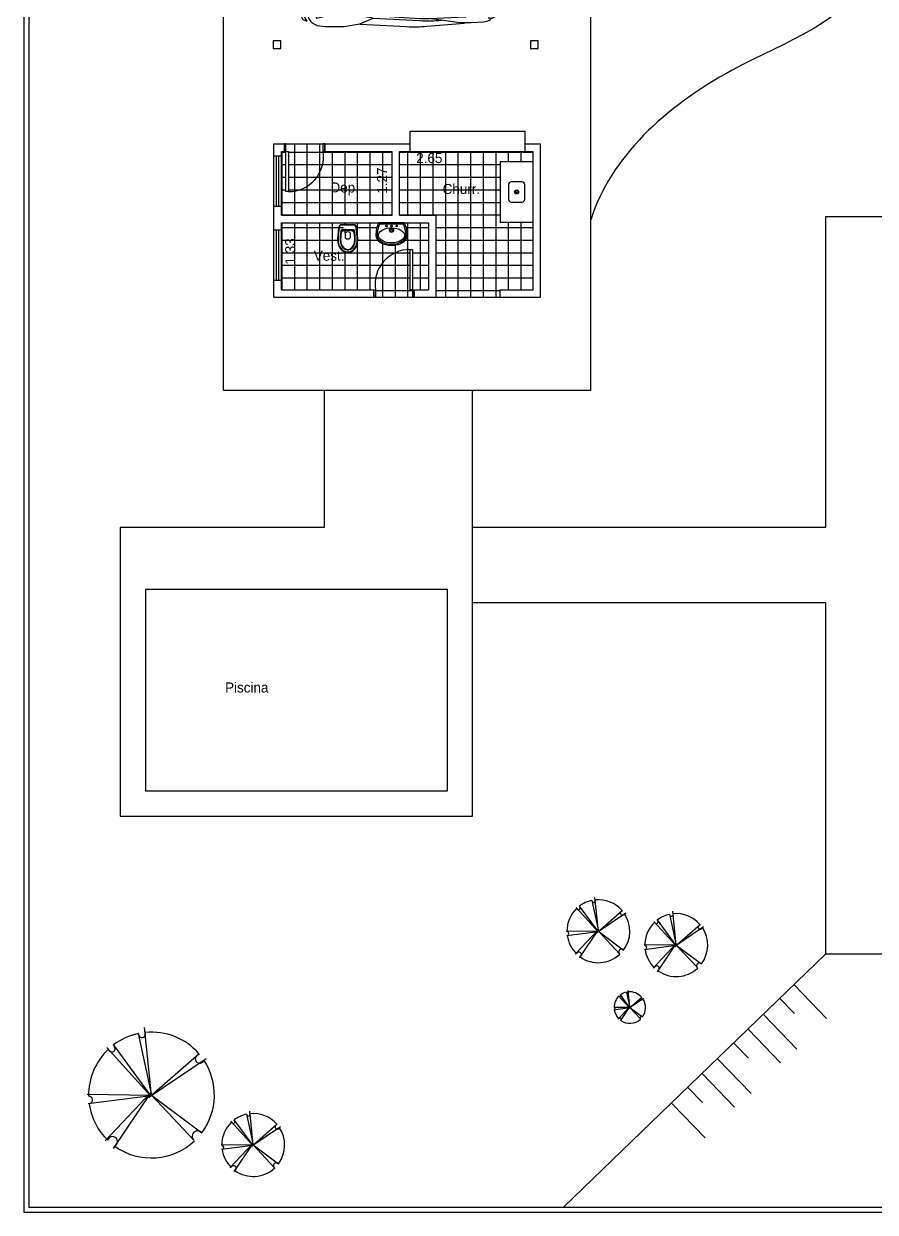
# Model space of a CAD drawing. Extents: x 0 to 58.4, y 0 to 35.7.
# Drawn here: x 0 to 16.92, y 0 to 23.62 of the extents above; entities that cross this region are included whole.
import ezdxf

# ---------------------------------------------------------------- set-up
doc = ezdxf.new("R2010")
doc.units = 0
doc.header["$MEASUREMENT"] = 0
doc.layers.get('0').update_dxf_attribs({"linetype": 'CONTINUOUS'})
doc.layers.get('DEFPOINTS').update_dxf_attribs({"linetype": 'CONTINUOUS'})
for name, color, linetype in [('ARV', 3, 'CONTINUOUS'), ('BLOCO', 5, 'CONTINUOUS'), ('BLOCOS', 5, 'CONTINUOUS'), ('CINZA', 8, 'CONTINUOUS'), ('HACHURA', 1, 'CONTINUOUS'), ('PAREDE', 7, 'CONTINUOUS')]:
    doc.layers.add(name, color=color, linetype=linetype)
doc.styles.add('PADRÃO', font='', dxfattribs={"height": 0.2})
doc.styles.get('PADRÃO').set_extended_font_data('AvantGarde Bk BT')
doc.dimstyles.new('PADRÃOS', dxfattribs={"dimtxt": 0.15, "dimasz": 0.1, "dimexe": 1.25, "dimexo": 0.625, "dimgap": 0.1, "dimtad": 0, "dimjust": 1, "dimzin": 1, "dimdsep": 46, "dimtxsty": 'PADRÃO', "dimcen": 2.5, "dimse1": 1, "dimse2": 1, "dimsd1": 1, "dimsd2": 1, "dimclrt": 1, "dimadec": 0, "dimazin": 0, "dimtfac": 1, "dimtdec": 4, "dimtmove": 0, "dimatfit": 3, "dimfxl": 1, "dimtolj": 1, "dimtzin": 0, "dimarcsym": 0})

# ---------------------------------------------------------------- blocks, each defined once
blk = doc.blocks.new('P80D15')
at = {"layer": 'BLOCO', "ltscale": 0.015}
for p, q in [((0, 0.1500000000000057), (0, 0)), ((0, 0.1500000000000341), (0.03000000000000114, 0.1500000000000341)), ((0, 2.842170943040401e-14), (0.03000000000000114, 0)), ((0.03000000000000114, 0.1500000000000057), (0.03000000000000114, 0)), ((0.7700000000000102, 0.1500000000000057), (0.7700000000000102, 0)), ((0.7700000000000102, 0.1500000000000057), (0.8000000000000114, 0.1500000000000057)), ((0.7699999999999818, 0), (0.8000000000000114, 0)), ((0.8000000000000114, 0.1500000000000057), (0.8000000000000114, 0))]:
    blk.add_line(p, q, dxfattribs=at)
at = {"layer": 'BLOCO'}
blk.add_lwpolyline([(0.7700000000000102, 0.1500000000000057), (0.7199999999999989, 0.1500000000000057), (0.7199999999999989, 0.950000000000017), (0.7700000000000102, 0.950000000000017)], close=True, dxfattribs=at)
at = {"layer": 'BLOCO', "ltscale": 0.015}
blk.add_arc((0.7199999999999989, 0.2524375000000134), 0.6975625000000036, 89.99999999999959, 188.444460412286, dxfattribs=at)
blk = doc.blocks.new('VASOSAN')
at = {"layer": 'BLOCOS'}
for p, q in [((-0.04999870165021036, 0.1999637913173729), (-0.04999870165021036, 0.300036208682684)), ((0.05000129834978395, 0.2000000000000171), (0.05000129834978395, 0.3000000000000398)), ((-0.1449592708755176, 0.04000000000002046), (0.1449618675667352, 0.04000000000002046)), ((-0.144958964094414, 0.05000000000001137), (0.144958964094414, 0.05000000000001137)), ((-0.1156907586723577, 0.1400000000000148), (0.1156608751354042, 0.1400000000000148)), ((-0.1156899891503542, 0.1500000000000057), (0.1156563640565906, 0.1500000000000057))]:
    blk.add_line(p, q, dxfattribs=at)
for centre, radius, start, end in [((-1.681254687468936e-05, 0.2500000000000284), 0.07072348561596478, 44.98962509969003, 134.9688828081831), ((-0.1449592708755176, 0.06000000000784667), 0.02, 195.5363314444965, 269.9999999879495), ((-0.1449589640944282, 0.0600000000000307), 0.01, 195.5346797106506, 270), ((-0.1156907586724003, 0.1599999999999966), 0.02, 189.3867869031125, 270.0000000001221), ((-0.1156899891503826, 0.1599999999999113), 0.01, 189.3843767903272, 270.0000000002443), ((-1.681254687468936e-05, 0.2500000000000284), 0.07072348561596478, 225.0311171918169, 315.01037490031), ((0.1156563640566048, 0.1599999999999397), 0.01, 269.9999999999185, 350.5758748885445), ((0.1156608751354185, 0.1600000000000534), 0.02, 269.9999999999593, 350.5771305827586), ((0.1449589640941156, 0.06000000000059913), 0.01, 270.0000000017912, 344.483103753554), ((0.1449618675666784, 0.06000000000008754), 0.02, 270.0000000001221, 344.463668535786)]:
    blk.add_arc(centre, radius, start, end, dxfattribs=at)
for centre, major_axis, ratio, start_param, end_param in [((1.298349786793551e-06, 0.3400000000000034), (0, 0.25), 0.8000000000000114, 4.71238898038469, 7.853981633974483), ((1.298349786793551e-06, 0.3400000000000034), (0, 0.5), 0.4000000000000057, 1.570796326794897, 2.178171401941273), ((1.298349786793551e-06, 0.3400000000000034), (0, 0.5), 0.4000000000000057, 4.10501390519934, 4.71238898038469), ((3.162615456631102e-06, 0.2000000000000171), (-0.1315416254084454, 0), 0.380107846735427, 0, 3.141592653589793)]:
    blk.add_ellipse(centre, major_axis=major_axis, ratio=ratio, start_param=start_param, end_param=end_param, dxfattribs=at)
for points, knots in [([(0.1900012983497845, 0.3400000000000034), (0.1900012983497845, 0.3848761319792686), (0.1797393390216371, 0.4296688513161939), (0.1275724019719462, 0.5345347987748141), (0.06728061332151469, 0.5774883381547511), (-0.05557463358574921, 0.5822833263597715), (-0.1176873313140447, 0.5442092108278018), (-0.1772271428546759, 0.4396819034496957), (-0.1899987016502109, 0.3899119131999385), (-0.1899987016502109, 0.3400000000000034)], [4.71238898038469, 4.71238898038469, 4.71238898038469, 4.71238898038469, 5.268704666077937, 5.268704666077937, 6.251971787216637, 6.251971787216637, 7.235238908355337, 7.235238908355337, 7.853981633974483, 7.853981633974483, 7.853981633974483, 7.853981633974483]), ([(0.1500012983497925, 0.3400000000000034), (0.1500012983497925, 0.3788440209133057), (0.1410350669412708, 0.4175642631073231), (0.09785548235792874, 0.5046356523495774), (0.05186252916044509, 0.5365242863162791), (-0.035906470330346, 0.5428969122828846), (-0.08268716521656927, 0.5186239494114204), (-0.136675398657502, 0.4336095243094746), (-0.1499987016502189, 0.3869668551708401), (-0.1499987016502189, 0.3400000000000034)], [4.71238898038469, 4.71238898038469, 4.71238898038469, 4.71238898038469, 5.267303564860582, 5.267303564860582, 6.225165062483076, 6.225165062483076, 7.18302656010557, 7.18302656010557, 7.853981633974483, 7.853981633974483, 7.853981633974483, 7.853981633974483]), ([(0.1400012983497874, 0.3400000000000034), (0.1400012983497874, 0.3772837390730786), (0.1313244408788421, 0.4146147677288923), (0.08614040026922964, 0.5057958350239744), (0.03502463044166859, 0.5349710805647021), (-0.04931088296146413, 0.5246485128546965), (-0.08846614740087944, 0.4978919085569657), (-0.1301770436703151, 0.4186244413023701), (-0.139998701650228, 0.3793231752999873), (-0.139998701650228, 0.3400000000000034)], [4.71238898038469, 4.71238898038469, 4.71238898038469, 4.71238898038469, 5.266984672173268, 5.266984672173268, 6.376176055750425, 6.376176055750425, 7.268653195712185, 7.268653195712185, 7.853981633974483, 7.853981633974483, 7.853981633974483, 7.853981633974483]), ([(-0.1899987016502109, 0.3400000000000034), (-0.1899987016502109, 0.2628456380244302), (-0.1826597402104682, 0.1857481592563204), (-0.1646350625580055, 0.0962993025843275), (-0.1598779088782436, 0.07633152029333701), (-0.1545936493339752, 0.05732178411361133)], [1.570796326794897, 1.570796326794897, 1.570796326794897, 1.570796326794897, 2.037455774227855, 2.037455774227855, 2.178171373096618, 2.178171373096618, 2.178171373096618, 2.178171373096618]), ([(0.1255213970934932, 0.158362586435743), (0.1304959230626253, 0.1883329397418549), (0.1342856674288981, 0.2197754344096836), (0.1388984311594896, 0.280892952358073), (0.1400012983497874, 0.3104504303007616), (0.1400012983497874, 0.3400000000000034)], [4.319424209334854, 4.319424209334854, 4.319424209334854, 4.319424209334854, 4.526146784234752, 4.526146784234752, 4.71238898038469, 4.71238898038469, 4.71238898038469, 4.71238898038469]), ([(0.1353910129756457, 0.1567256052765629), (0.1406375926198677, 0.1883393074453181), (0.1445703338030171, 0.2215366219332111), (0.1489940345178695, 0.2833246268364178), (0.1500012983497925, 0.3116621455754114), (0.1500012983497925, 0.3400000000000034)], [4.319414935773391, 4.319414935773391, 4.319414935773391, 4.319414935773391, 4.53527739023095, 4.53527739023095, 4.71238898038469, 4.71238898038469, 4.71238898038469, 4.71238898038469]), ([(0.1545944801337669, 0.0573247746568768), (0.1714080019636555, 0.1178830224408784), (0.1827947395838834, 0.188231392050767), (0.1891612343353728, 0.2873542333339003), (0.1900012983497845, 0.3136769834079587), (0.1900012983497845, 0.3400000000000034)], [4.105016649121983, 4.105016649121983, 4.105016649121983, 4.105016649121983, 4.553177186481221, 4.553177186481221, 4.71238898038469, 4.71238898038469, 4.71238898038469, 4.71238898038469])]:
    blk.add_open_spline(points, degree=3, knots=knots, dxfattribs=at)
for points in [[(-0.1499987016502189, 0.3400000000000034), (-0.1499987016502189, 0.2771333061211863), (-0.1449377691834997, 0.2142947379843179), (-0.1354229546785177, 0.1567380311504962)], [(-0.1399987016502138, 0.3400000000000034), (-0.1399987016502138, 0.2776703725988909), (-0.1349701841103865, 0.2153313553609451), (-0.1255561557510418, 0.1583694305881238)]]:
    blk.add_open_spline(points, degree=3, dxfattribs=at)
blk = doc.blocks.new('LAVAT')
at = {"layer": 'BLOCOS'}
for p, q in [((-0.2573623180961135, 0), (0.2573623180960993, 0)), ((-0.2410322495695425, 0.02500000000000568), (0.2410322495695283, 0.02500000000000568))]:
    blk.add_line(p, q, dxfattribs=at)
for centre, radius in [((-0.09999999999999432, 0.06499999999999773), 0.015), ((-2.842170943040401e-14, 0.1500000000000057), 0.04), ((-2.842170943040401e-14, 0.1500000000000057), 0.02), ((0, 0.06499999999999773), 0.015), ((0.09999999999999432, 0.06499999999999773), 0.015)]:
    blk.add_circle(centre, radius, dxfattribs=at)
for centre, radius, start, end in [((0.3099999999999739, 0.25), 0.6200000000000045, 180, 203.779994731564), ((0.3099999999999739, 0.25), 0.5951987399818819, 180.0000000000055, 202.2113997706397), ((-0.3099999999999739, 0.25), 0.5951987399818819, 337.7886002293573, 359.9999999999946), ((-0.3099999999999739, 0.25), 0.6200000000000045, 336.2200052684331, 7.016477563892661e-15)]:
    blk.add_arc(centre, radius, start, end, dxfattribs=at)
blk.add_ellipse((-2.842170943040401e-14, 0.25), major_axis=(0.3100000000000023, 0), ratio=0.645161290322576, start_param=0, end_param=3.141592653589793, dxfattribs=at)
for points, knots in [([(0.2849999999999824, 0.2500000000000284), (0.2849999999999682, 0.300317964642403), (0.2452497040517159, 0.3541887687748044), (0.1008916727811169, 0.4227595909021034), (3.167234224576987e-05, 0.4339558931305021), (-0.1743068501371283, 0.3989778962069579), (-0.2442601782461509, 0.3532994974840165), (-0.2803506487652356, 0.2860131679577762), (-0.2851229441039038, 0.2679846562883483), (-0.285198739981908, 0.2499999999999716)], [0, 0, 0, 0, 0.9361481793933827, 0.9361481793933827, 1.872296358786765, 1.872296358786765, 2.808444538180148, 2.808444538180148, 3.13938546545754, 3.13938546545754, 3.13938546545754, 3.13938546545754]), ([(0.2599999999999625, 0.2500000000000284), (0.2599999999999625, 0.2784978981889878), (0.242078010852012, 0.3126567214920613), (0.1643569005752425, 0.3704649949829673), (0.1030052039381815, 0.3920693254798095), (-0.02877373062847255, 0.4037223597623836), (-0.0976825814684048, 0.3936467971219031), (-0.2034406750199054, 0.3477822861136133), (-0.2396263539294523, 0.3143366745038918), (-0.2661732608932681, 0.2526194074667387), (-0.2627272874450739, 0.2240541362115209), (-0.2158391141528142, 0.162032776211305), (-0.168127663237712, 0.1314918993692231), (-0.04805875393354597, 0.09792981637818343), (0.02266607553652022, 0.095757041570522), (0.1477154277714732, 0.1225128520000851), (0.2007272141554637, 0.1503951910720218), (0.2508407150234859, 0.2045307616155014), (0.2599999999999767, 0.2286312563089723), (0.2599999999999625, 0.2500000000000284)], [0, 0, 0, 0, 0.718091798041799, 0.718091798041799, 1.436183596083598, 1.436183596083598, 2.154275394125397, 2.154275394125397, 2.872367192167196, 2.872367192167196, 3.590458990208995, 3.590458990208995, 4.308550788250794, 4.308550788250794, 5.026642586292593, 5.026642586292593, 5.744734384334392, 5.744734384334392, 6.283185307179586, 6.283185307179586, 6.283185307179586, 6.283185307179586])]:
    blk.add_open_spline(points, degree=3, knots=knots, dxfattribs=at)
blk = doc.blocks.new('PIA')
at = {"layer": 'BLOCOS'}
blk.add_lwpolyline([(-0.6000000000000085, 0), (0.5999999999999943, 0), (0.5999999999999943, 0.6500000000000057), (-0.6000000000000085, 0.6500000000000057)], close=True, dxfattribs=at)
blk.add_lwpolyline([(-0.1500000000000199, 0.1649999999999352), (0.1500000000000057, 0.1649999999999636, 0.414213562373095), (0.2000000000000028, 0.214999999999975), (0.2000000000000028, 0.4349999999999454, 0.414213562373095), (0.1500000000000057, 0.4849999999999568), (-0.1500000000000057, 0.4849999999999852, 0.4142135623731188), (-0.2000000000000028, 0.4349999999999739), (-0.2000000000000171, 0.2149999999999466, 0.4142135623730711)], format="xyb", close=True, dxfattribs=at)
for radius in [0.04, 0.02]:
    blk.add_circle((0, 0.3249999999999886), radius, dxfattribs=at)
blk = doc.blocks.new('*D58')
at = {"layer": 'DEFPOINTS', "color": 0, "linetype": 'ByBlock', "ltscale": 0.015}
for p in [(132.4351209728216, 151.0144723482345), (132.2365205402911, 149.7448613180798), (132.4351209728216, 149.7448613180798)]:
    blk.add_point(p, dxfattribs=at)
at = {"color": 1, "linetype": 'ByBlock', "ltscale": 0.015, "insert": (132.2365205402911, 150.4334970735092), "char_height": 0.2, "attachment_point": 5, "rotation": 90, "style": 'PADRÃO'}
blk.add_mtext('\\A1;1.27', dxfattribs=at)
blk = doc.blocks.new('*D59')
at = {"layer": 'DEFPOINTS', "color": 0, "linetype": 'ByBlock', "ltscale": 0.015}
for p in [(132.5851209728216, 151.0144723482345), (135.2351209728216, 151.0144723482345), (135.2351209728216, 150.8801841024627)]:
    blk.add_point(p, dxfattribs=at)
at = {"color": 1, "linetype": 'ByBlock', "ltscale": 0.015, "insert": (133.1743380057887, 150.8801841024627), "char_height": 0.2, "attachment_point": 5, "style": 'PADRÃO'}
blk.add_mtext('\\A1;2.65', dxfattribs=at)
blk = doc.blocks.new('*D60')
at = {"layer": 'DEFPOINTS', "color": 0, "linetype": 'ByBlock', "ltscale": 0.015}
for p in [(130.2351209728216, 149.5948613180798), (130.2351209728216, 148.2644723482345), (130.4120373493461, 148.2644723482345)]:
    blk.add_point(p, dxfattribs=at)
at = {"color": 1, "linetype": 'ByBlock', "ltscale": 0.015, "insert": (130.4120373493461, 149.0259052741237), "char_height": 0.2, "attachment_point": 5, "rotation": 90, "style": 'PADRÃO'}
blk.add_mtext('\\A1;1.33', dxfattribs=at)
blk = doc.blocks.new('C-01')
for p, q in [((-2.108650639710557, 0.6462862191228069), (-2.056750859496361, 0.7474955214483892)), ((-2.062136685745003, 0.6373559865646676), (-1.977845908839267, 0.780579528977217)), ((-2.056750859496361, 0.7474955214483892), (-1.977845908839267, 0.7805795289772206)), ((-1.83065677986739, 0.8422943670262235), (-1.772770930022439, 0.8665652888902464)), ((-1.802454755877864, 0.6866438035236513), (-1.789907649904485, 0.7210769167972266)), ((-1.789907649904485, 0.7210769167972266), (-1.612571227057131, 0.6837465527102751)), ((-1.772770930022439, 0.8665652888902464), (-1.616092348243722, 0.8885187772623411)), ((-1.616092348243722, 0.8885187772623411), (-1.239781697268555, 0.8885187772623411)), ((-1.239781697268555, 0.8885187772623411), (-0.9269141542791814, 0.8401466842390839)), ((-0.6586449116728943, 0.7267235866556447), (-1.025901187503663, 0.6645094447182238)), ((-0.9269141542791814, 0.8401466842390839), (-0.6586449116728978, 0.7267235866556447)), ((-0.9218896784295012, 0.8467770454749868), (0.0002424438691868147, 0.894219161257098)), ((-0.6586449116728943, 0.7267235866556447), (0.2634872106257937, 0.774165702437756)), ((-0.552047171578149, 0.6816545144076365), (0.2614968492705856, 0.733176392438903)), ((0.4015481824166542, 0.8884068076150022), (1.15550567040771, 0.827681843320704)), ((0.4552880704952322, 0.7351599030631526), (1.175516564963957, 0.7043327307507177)), ((0.4883624644795681, 0.7337442550426765), (0.9254190157957964, 0.7980306489022162)), ((1.287270785547349, 0.8149920005278872), (1.531470717942476, 0.8021931958669946)), ((1.708087466057567, 0.7311416118743672), (1.63653758315985, 0.7357303782039324)), ((1.666605994726616, 0.7426583121460659), (1.698871251485293, 0.7290961612242803)), ((1.719974636644992, 0.5699473176742806), (1.719974636644992, 0.7184676500491882)), ((1.724195667833676, 0.7184514743063453), (1.754118265553416, 0.7058740201958109)), ((-2.195803100824968, 0.215030405169319), (-2.137538253226008, 0.5361466842390854)), ((-2.137538253226008, 0.5361466842390854), (-2.108650639710557, 0.6462862191228069)), ((-2.108650639710557, 0.4304722656344353), (-2.062136685745003, 0.6373559865646676)), ((-1.97207074553938, 0.5199633179508147), (-1.976126376770377, 0.4607608220957928)), ((-1.795783096721184, 0.6198676144716444), (-1.804313279213599, 0.6582230835788891)), ((-1.61217381785405, 0.6689282431254817), (-1.795783096721184, 0.6198676144716444)), ((-0.552047171578149, 0.6816545144076365), (-1.025901187503663, 0.6645094447182238)), ((-0.9661424013786437, 0.1784449730264051), (-0.9239220649949864, 0.6268737344075674)), ((-0.6837737977781089, 0.6355628214234947), (-0.9239220649949864, 0.6268737344075674)), ((-0.5803212010275338, 0.52991644480867), (-0.5985352425935595, 0.2115509197771033)), ((-0.552047171578149, 0.6816545144076365), (-0.5507711246759399, -0.6126494459014218)), ((1.175516564963957, 0.7043327307507177), (1.309520534902134, 0.6690650889641816)), ((1.503408753635107, 0.5793223299181278), (1.594486990693866, 0.5157144505574962)), ((1.589842086208968, 0.5189583926193784), (1.852906542002948, 0.3592439444871687)), ((1.640598722325517, 0.5457800225606597), (1.709394286454394, 0.5574254534087082)), ((1.719974636644992, 0.6883428240923237), (1.897953097645967, 0.2477224030463248)), ((-2.152019482229861, 0.1003354660543394), (-2.143413700042711, 0.2589373819135083)), ((-2.143413700042711, 0.2589373819135083), (-2.108650639710557, 0.4304722656344353)), ((-1.029386900844926, 0.4194370379732177), (-1.052052975906875, 0.1261624672638391)), ((-0.9899014167706817, 0.2761624672638376), (-1.040460046962956, 0.2761624672638412)), ((-0.9851938310826434, 0.3261624672638348), (-1.036595737314983, 0.3261624672638384)), ((-0.980486245394605, 0.3761624672638355), (-1.032731427667009, 0.3761624672638391)), ((-1.029386900844926, 0.4194370379732142), (-0.9771959257154315, 0.4111094644850901)), ((-1.0040241738348, 0.1261624672638355), (-0.9771959257154315, 0.4111094644850901)), ((-0.9620251452417392, 0.3531362050671767), (-0.8795833890596967, 0.02336918033899593)), ((1.252532979182796, 0.3943563503758725), (1.301260508478393, 0.1604863286584113)), ((1.301481807587312, 0.4545549874331165), (1.410757703618131, 0.4545549874331094)), ((1.459706532022647, 0.414753624490352), (1.512683895327168, 0.1604863286584113)), ((1.564029340202794, 0.3953171764430152), (1.612957060527535, 0.1604863286584113)), ((1.630132488397706, 0.4299151728876929), (1.666359625423414, 0.256041359759017)), ((1.673996958946869, 0.3953171764430152), (1.706579959144378, 0.2389335659056115)), ((1.714060976318738, 0.3789596301085609), (1.746800292865348, 0.2218257720522026)), ((1.897953097645967, 0.2477224030463248), (1.924646183801528, 0.08627862641109019)), ((-2.201188927073613, 0.04312342842513672), (-2.195803100824968, 0.215030405169319)), ((-1.091330829401663, 0.03445116854801), (-2.064111739533274, 0.03445116854800645)), ((-1.0040241738348, 0.1261624672638355), (-1.052052975906875, 0.1261624672638355)), ((-0.9993165881467618, 0.1761624672638362), (-1.048188666258902, 0.1761624672638398)), ((-0.9946090024587235, 0.2261624672638369), (-1.044324356610929, 0.2261624672638369)), ((1.763622864673057, 0.1932699095061103), (1.781312784947914, 0.08627862641109019)), ((1.763622864673057, 0.1932699095061103), (1.830560534388646, 0.1647978470297851)), ((1.830560534388646, 0.1647978470297851), (1.855041562791566, 0.1026583121460618)), ((1.855041562791566, 0.1026583121460618), (1.858958527336036, 0.03716994005304031)), ((1.855171170443242, -0.02880370273764754), (1.858958998272691, 0.03669226546629289)), ((-2.151886865411029, -0.03417876968644507), (-2.142968370806337, -0.1927634084608734)), ((-2.142968370806337, -0.1927634084608734), (-2.107867147851781, -0.364229413382855)), ((-1.029386900844926, -0.3514966363272833), (-1.052052975906875, -0.05822206561790466)), ((-1.0040241738348, -0.05822206561790111), (-1.052052975906875, -0.05822206561790111)), ((-0.9993165881467618, -0.1082220656179018), (-1.048188666258902, -0.1082220656179054)), ((-0.9946090024587235, -0.1582220656179025), (-1.044324356610929, -0.1582220656179025)), ((-0.9899014167706817, -0.2082220656179032), (-1.040460046962956, -0.2082220656179068)), ((-1.0040241738348, -0.05822206561790111), (-0.9771959257154315, -0.3431690628391557)), ((-0.9658577713631509, -0.1102573902095578), (-0.9227533111908777, -0.5586020303595021)), ((-0.9620251452417392, -0.1597599638595497), (-0.8795833890596967, -0.4895269885877305)), ((-0.5793510799945629, -0.4608527776613727), (-0.5981860493313498, -0.1426384296994279)), ((1.256049315236208, -0.3073594846597629), (1.301504523818956, -0.08702026465079982)), ((1.463304646220006, -0.327563685825659), (1.512927910667731, -0.08702026465079982)), ((1.564721628416883, -0.3220191563272365), (1.613201075868098, -0.08702026465079982)), ((1.630132488397706, -0.3564240798233236), (1.666359625423414, -0.1825502666946477)), ((1.673996958946869, -0.3218260833786459), (1.706579959144378, -0.1654424728412422)), ((1.714060976318738, -0.3054685370441916), (1.746800292865348, -0.1483346789878333)), ((1.721259738502589, -0.6150017227214768), (1.898378302143097, -0.1740081716376984)), ((1.763931316782017, -0.119595382123471), (1.781410238680021, -0.0125694262672944)), ((1.763931316782017, -0.1195953821234745), (1.830812715538691, -0.09099138818977437)), ((1.830812715538691, -0.09099138818977437), (1.855171170443242, -0.02880370273764754)), ((1.898378302143097, -0.1740081716376984), (1.924743637533634, -0.0125694262672944)), ((-2.107867147851781, -0.364229413382855), (-2.060945353740472, -0.5710210165412626)), ((-1.97111106192229, -0.4534509853133564), (-1.975283419962686, -0.3942566013860862)), ((-0.9851938310826434, -0.2582220656179004), (-1.036595737314983, -0.258222065617904)), ((-0.980486245394605, -0.3082220656179011), (-1.032731427667009, -0.3082220656179047)), ((-1.029386900844926, -0.3514966363272798), (-0.9771959257154315, -0.3431690628391557)), ((1.305018158022328, -0.3674615852427117), (1.414335803433882, -0.3674615852427117)), ((1.504479027546441, -0.5062645397044605), (1.59543166638154, -0.4424771971401249)), ((1.59079316728802, -0.4457302916567016), (1.853619119683582, -0.2854505321148935)), ((-2.060945353740472, -0.5710210165412626), (-1.976372334418894, -0.7140780770989501)), ((-1.794626765840263, -0.5530074859830734), (-1.803081302946691, -0.5913797002286252)), ((-1.801166743626528, -0.619796700312687), (-1.788551767289881, -0.6542050064326368)), ((-1.610921106809997, -0.6017059809318361), (-1.794626765840263, -0.5530074859830734)), ((-1.788551767289881, -0.6542050064326368), (-1.611289296694896, -0.6165250453164077)), ((-0.552047171578149, -0.61275217731162), (-1.025901187503663, -0.5956071076222074)), ((-0.6586449116728943, -0.6578212495596283), (-1.024658025862159, -0.5964387485839211)), ((-0.9253248658943889, -0.771880465355931), (-0.6572018677832858, -0.6578954916922157)), ((-0.6827922202732779, -0.5666959999381085), (-0.9239220649949864, -0.557971397311551)), ((-0.6586449116728943, -0.6578212495596283), (0.2634872106257937, -0.7052633653417395)), ((-0.5507711246759399, -0.6126494459014218), (0.2628729048183871, -0.6625670885022039)), ((0.4566676603779349, -0.6641684803196028), (1.176833970133611, -0.6319212309740685)), ((0.489739198710577, -0.6626876194012219), (0.9269216594564433, -0.7261121059983715)), ((1.176833970133611, -0.6319212309740685), (1.310768139304937, -0.5963894305023452)), ((1.709456697318647, -0.657679943766869), (1.637916001580365, -0.6624097822828787)), ((1.641602591267969, -0.472451788197862), (1.710420983965669, -0.4839615462297111)), ((1.667998015102892, -0.6692784142635269), (1.700236467470074, -0.6556526695023237)), ((1.721026004033664, -0.4964625239594191), (1.721318854448473, -0.6449825676147718)), ((1.725539845536463, -0.6449580689302508), (1.755437585030847, -0.6323216382899872)), ((-1.829061803082421, -0.7755025696102997), (-1.771128208685287, -0.7996593057439512)), ((-1.771128208685287, -0.7996593057439512), (-1.614406643889339, -0.8213038146966412)), ((-1.614406643889339, -0.8213038146966412), (-1.238096421228356, -0.8208693724026297)), ((-1.238096421228356, -0.8208693724026297), (-0.9253248658943889, -0.771880465355931)), ((-0.92028732615411, -0.7785009065079755), (0.0019365492769019, -0.8241246822172492)), ((0.4032300469751817, -0.8175210505596873), (1.157066332616591, -0.755309560972254)), ((1.288806169945236, -0.7423599301477033), (1.532980391109522, -0.7290796401905588))]:
    blk.add_line(p, q)
for points in [[(-2.117843137364595, 0.03912248534324192), (-2.089865773386897, 0.3112861889438783), (-2.036624438249468, 0.4219124835562695), (-1.921188873147091, 0.4960384935962487), (-1.744638478921626, 0.5539571737568671), (-1.299933148003515, 0.6172476103556264), (-1.025901187503663, 0.6645094447182238), (-1.063658174022983, 0.4278770154512976), (-1.082842962611689, 0.1796465378708234), (-1.09135894593182, 0.0339702008229672)], [(-2.20116902460509, 0.02293620506717886), (-2.195444244937413, -0.1489598177939229), (-2.136546337798237, -0.4699605867711405), (-2.107441608770433, -0.5800429473346682), (-2.055342366292631, -0.681149717616151), (-1.976372334418894, -0.7140780770989537)], [(-2.117831285924382, 0.02710148049029115), (-2.089317327565237, -0.2450065286374219), (-2.035857964472086, -0.3555276276391872), (-1.920276463093266, -0.4294258792691821), (-1.74361220879431, -0.4869963271197086), (-1.29878264390722, -0.5497173386698471), (-1.024658025862159, -0.5964387485839211), (-1.06288152765773, -0.3598812280476444), (-1.082555736503863, -0.1116890613314041), (-1.09135894593182, 0.0339702008229672)]]:
    blk.add_lwpolyline(points)
for centre, radius, start, end in [((-1.753321713098625, 0.6578511848592719), 0.2, 112.7477864850494, 169.4663458557022), ((0.1568496881301549, -2.149754914034112), 3.048, 85.39524436229374, 92.94517284563942), ((0.3770834968612675, -1.091967209280902), 1.8288, 87.54912578177812, 93.62371185581183), ((0.4200944548867582, -2.269808372853454), 3.048, 84.69642848984088, 92.94517284563942), ((1.191552609632748, -1.011301368785922), 1.8288, 86.99980614370354, 98.36760195550836), ((1.517490172779148, 0.5181311627694214), 0.2844058619132017, 57.32994559328601, 87.1823745800067), ((1.989861677025885, 0.6482658569708626), 0.3639889528279494, 166.0960809623156, 196.353513713926), ((1.707274636644993, 0.7184676500491882), 0.0127, 0, 86.33042922820037), ((-0.4516341619422803, 0.4158067278589002), 1.524, 169.466345855702, 176.0811098255092), ((-1.754724823896648, 0.6692514605800319), 0.0508, 159.9787304694502, 192.5384088226551), ((-1.614140881183154, 0.6762899726681475), 0.007619999999999999, 284.9600092043179, 78.11246181423294), ((-0.6801579461893112, 0.5356282147184714), 0.1, 356.7256148481177, 92.07218206290786), ((1.154367269648791, 0.07954017491794119), 0.6095999999999999, 55.07004281722259, 75.25506193168576), ((1.661926997011825, 0.4157144505575019), 0.1, 118.178021379558, 191.7693709056955), ((1.707274636644993, 0.5699473176742806), 0.0127, 279.6077177953319, 359.9999999999999), ((1.119662865920034, 0.09266705307477707), 0.8474308437831752, 356.2450887415934, 44.51945252644143), ((1.69506427288443, 0.5653806539828388), 0.1524, 46.38363011225994, 67.20137953685185), ((1.499745210164196, 0.3603927380299226), 0.4355423351401734, 30.45768093329104, 46.38363011225994), ((1.002996449658418, 0.06827934905823341), 1.011814461032579, 358.0694461411588, 30.45768093329104), ((1.301481807587312, 0.4045549874331158), 0.05, 89.99999999999872, 191.7693709056955), ((1.410757703618131, 0.4045549874331087), 0.05, 11.76937090569545, 89.99999999999852), ((-0.9346102988310072, 0.03427851959049732), 1.2192, 176.8941614031452, 183.2188137255897), ((0.5511473945460601, 0.03558953846835067), 1.524, 174.6213598380366, 185.4916152907023), ((2.444488749937388, 0.03745617292639736), 3.048, 176.7256148481182, 183.3873602806166), ((0.7044763925705482, 0.0361445456565086), 0.6095999999999999, 348.3436042230393, 11.76937090569533), ((0.9158997794193233, 0.0361445456565086), 0.6095999999999999, 348.3436042230393, 11.76937090569533), ((1.01617294461969, 0.0361445456565086), 0.6095999999999999, 348.3436042230393, 11.76937090569533), ((1.119774305424844, -0.02036687394030423), 0.8474308437831752, 315.5935226022935, 3.867886387141479), ((1.480595464328701, 0.03655807653882448), 0.3048, 350.7246364345081, 9.388338694226777), ((1.003060028609408, 0.00379074138025004), 1.011814461032579, 329.6552941954439, 2.043528987576088), ((1.623928863182314, 0.03655807653882448), 0.3048, 350.7246364345081, 9.388338694226777), ((-0.450882808591448, -0.3462966210781282), 1.524, 184.0318653032257, 190.646629273033), ((-0.6791763686844838, -0.4667613932330852), 0.1, 267.9278179370929, 3.387360280616497), ((1.305018158022328, -0.317461585242711), 0.05, 168.3436042230398, 270), ((1.414335803433882, -0.317461585242711), 0.05, 270, 348.3436042230397), ((1.662659313989128, -0.3422233574931326), 0.1, 168.3436042230398, 242.0089644968629), ((-1.752090569262904, -0.5909072577405219), 0.2, 190.6466292730326, 247.365188643683), ((-1.753471198421376, -0.6023102779346452), 0.0508, 167.5745663060798, 200.1342446592847), ((-1.612873650554842, -0.6090715747927895), 0.007619999999999999, 282.000513314502, 75.15296592441696), ((0.3748605338476096, 1.162800877400674), 1.8288, 266.489263272923, 272.5638493469568), ((0.4200944548867582, 2.338710709949471), 3.048, 267.0548271543606, 275.3035715101591), ((1.154452758285515, -0.007171591620359408), 0.6095999999999999, 284.8579131970492, 305.0429323115123), ((1.518439763387555, -0.4450457259548806), 0.2844058619132017, 272.9306005487282, 302.7830295354489), ((1.991066947214854, -0.5742487513323979), 0.3639889528279494, 163.7594614148089, 194.0168941664193), ((1.708618879136932, -0.645007609305754), 0.0127, 273.7825459005346, 0.1129751287349223), ((1.708326028722126, -0.4964875656504013), 0.0127, 0.1129751287349732, 80.50525733340307), ((1.696106684211493, -0.4919449870691963), 0.1524, 292.9115955918831, 313.729345016475), ((1.500383808741685, -0.2873425971357939), 0.4355423351401734, 313.729345016475, 329.6552941954439), ((0.1525414215263758, 2.220152271749772), 3.048, 267.1678022830956, 274.7177307664412), ((1.18948711914366, 1.083741153075202), 1.8288, 261.7453731732265, 273.1131689850314)]:
    blk.add_arc(centre, radius, start, end)
blk = doc.blocks.new('A_03')
at = {"layer": 'ARV'}
for p, q in [((-0.032337625504681, 0.05443275957492233), (-0.1019798469358193, 0.7261946558607519)), ((-0.1642795977368223, 0.6668615598597967), (-0.032337625504681, 0.05443275957492233)), ((-0.03968009613487311, 0.04386405184976638), (-0.4757783517417806, 0.5259454568575279)), ((-0.4134786009408344, 0.5556120048580055), (-0.03968009613487311, 0.04386405184976638)), ((-0.05748002493510285, 0.02903077784952757), (0.4409179814728645, 0.4666123608565726)), ((0.5121176966740109, 0.4146959018557368), (-0.05748002493510285, 0.02903077784952757)), ((-0.03968009613487311, 0.05128068884988579), (-0.6715775685449898, 0.0586973258500052)), ((-0.6626776041447897, -0.0303023181514277), (-0.03968009613487311, 0.05128068884988579)), ((-0.493578280542124, -0.4011341681573413), (-0.03968009613487311, 0.08094723685036342)), ((-0.03968009613487311, 0.08094723685036342), (-0.4134786009408344, -0.4753005381585353)), ((-0.032337625504681, 0.05443275957492233), (0.4676178746732944, -0.3195511611560278)), ((0.3875181950720048, -0.3937175311572219), (-0.032337625504681, 0.05443275957492233))]:
    blk.add_line(p, q, dxfattribs=at)
for centre, radius, start, end in [((-0.032337625504681, 0.05443275957492233), 0.625, 102.1580021321499, 127.2525657253544), ((-0.1274007985194316, 0.6640590258750763), 0.0369851325325624, 175.6542691674021, 19.69378780220451), ((-0.032337625504681, 0.05443275957492233), 0.625, 41.05407258653979, 95.53111248444131), ((-0.032337625504681, 0.05443275957492233), 0.625, 133.2426416252084, 180.9743240911506), ((-0.4268285475410494, 0.5158291639893946), 0.03342961899939723, 201.2820980855948, 48.27356464714219), ((0.4457326779623259, 0.4136262157234682), 0.04269394024099429, 89.20944815037899, 344.6285751873363), ((-0.032337625504681, 0.05443275957492233), 0.625, 323.20224696077, 33.82113850428491), ((-0.655096152989131, 0.006088647395870339), 0.03779840815212959, 285.684587972767, 88.0009588524843), ((-0.032337625504681, 0.05443275957492233), 0.625, 187.8759657920728, 225.8833292057394), ((0.4262195554180721, -0.3551779883457584), 0.05461768626331568, 40.71483655850493, 224.8799671179474), ((-0.4191915611808099, -0.4078929817018206), 0.04974913855978236, 310.6567489998404, 163.4448207669662), ((-0.032337625504681, 0.05443275957492233), 0.625, 234.6714608478307, 313.1329856187737)]:
    blk.add_arc(centre, radius, start, end, dxfattribs=at)

msp = doc.modelspace()

# ---------------------------------------------------------------- hatches: boundary and pattern name
at = {"layer": 'HACHURA', "ltscale": 0.015}
h = msp.add_hatch(dxfattribs=at)
h.set_pattern_fill('NET', color=256, scale=2, style=0)
h.set_pattern_definition([(0, (-125.116614280291, -129.9344405461222), (0, 0.25), []), (90, (-125.116614280291, -129.9344405461222), (-0.25, 1.530757942277972e-17), [])])
h.paths.add_polyline_path([(7.318506692530633, 21.08003180211227), (5.978945251156063, 21.08003180211227), (5.948945251156061, 21.08003180211227, -0.4580704259902146), (5.258945251156064, 20.28003180211229), (5.208945251156024, 20.28003180211229), (5.208945251156052, 21.08003180211233), (5.178945251156051, 21.0800318021123), (5.118506692530673, 21.08003180211233), (5.118506692530701, 20.98215585458436), (5.118506692530701, 19.98215585458436), (5.118506692530673, 19.81042077195758), (7.318506692530661, 19.81042077195758)])
h.paths.add_polyline_path([(5.948945251156061, 21.0800318021123), (5.94894525115609, 21.23003180211231), (5.208945251156052, 21.23003180211231), (5.208945251156052, 21.08003180211227), (5.258945251156035, 21.0800318021123), (5.258945251156064, 20.28003180211229, 0.458070425990229)])
edge = h.paths.add_edge_path()
edge.add_line((7.676143051173597, 19.13003180211228), (7.72614305117358, 19.13003180211228))
edge.add_line((7.72614305117358, 19.13003180211228), (7.726143051173608, 18.3300318021123))
edge.add_line((7.726143051173608, 18.3300318021123), (7.756143051173609, 18.33003180211227))
edge.add_line((7.756143051173609, 18.33003180211227), (8.039634818500872, 18.33003180211227))
edge.add_line((8.039634818500872, 18.33003180211227), (8.039634818500872, 19.66042077195758))
edge.add_line((8.039634818500872, 19.66042077195758), (7.563863617047218, 19.66042077195758))
edge.add_arc((6.996501298947038, 19.41042077195758), 0.6199999999999967, 1.318767317570746e-11, 23.77999473141182, ccw=False)
edge.add_ellipse((7.306501298947012, 19.41042077195758), major_axis=(-0.3100000000000023, 3.796279696849398e-17), ratio=0.645161290322576, start_angle=0, end_angle=180, ccw=False)
edge.add_arc((7.616501298946957, 19.41042077195758), 0.6200000000000027, 156.2200052685882, 179.9999999999632, ccw=False)
edge.add_line((7.049138980846777, 19.66042077195758), (5.118506692530701, 19.66042077195758))
edge.add_line((5.118506692530701, 19.66042077195758), (5.118506692530673, 19.51504372262801))
edge.add_line((5.118506692530673, 19.51504372262801), (5.118506692530673, 18.51504372262801))
edge.add_line((5.118506692530673, 18.51504372262801), (5.118506692530673, 18.3300318021123))
edge.add_line((5.118506692530673, 18.3300318021123), (6.956143051173598, 18.3300318021123))
edge.add_line((6.956143051173598, 18.3300318021123), (6.986143051173599, 18.3300318021123))
edge.add_arc((7.676143051173597, 18.43246930211228), 0.6975624999999992, 90, 188.4444604122837, ccw=False)
edge = h.paths.add_edge_path(flags=16)
edge.add_ellipse((6.435723873199009, 19.32042077195757), major_axis=(-3.061515884555943e-17, -0.25), ratio=0.8000000000000114, start_angle=270, end_angle=450, ccw=False)
edge.add_ellipse((6.435723873199009, 19.32042077195757), major_axis=(-6.123031769111886e-17, -0.5), ratio=0.4000000000000057, start_angle=235.1999716104384, end_angle=270, ccw=False)
edge.add_arc((6.290763303982118, 19.60042077195754), 0.02000000000001101, 90, 168.1772623965187, ccw=False)
edge.add_line((6.290763303982118, 19.62042077195755), (6.580684442424314, 19.62042077195755))
edge.add_arc((6.580684442422125, 19.60042077195757), 0.01999999999999974, 11.82273711226361, 89.99999999373051, ccw=False)
edge.add_ellipse((6.435723873199009, 19.32042077195757), major_axis=(-6.123031769111886e-17, -0.5), ratio=0.4000000000000057, start_angle=90, end_angle=124.80002838732861, ccw=False)
h.paths.add_polyline_path([(7.676143051173597, 19.13003180211228, 0.458070425990229), (6.986143051173599, 18.33003180211227), (6.986143051173599, 18.18003180211227), (7.726143051173608, 18.18003180211227), (7.726143051173608, 18.3300318021123), (7.676143051173568, 18.33003180211225)])
h.paths.add_polyline_path([(10.11850669253067, 19.67279593625801), (9.468506692530667, 19.67279593625798), (9.46850669253061, 20.87279593625797), (10.11850669253067, 20.872795936258), (10.11850669253067, 21.0800318021123), (7.468506692530667, 21.08003180211225), (7.468506692530696, 19.81042077195755), (8.189634818500878, 19.81042077195758), (8.189634818500878, 18.3300318021123), (8.189634818500878, 18.18003180211224), (9.457093521918125, 18.18003180211224), (9.457093521918125, 18.33003180211233), (10.11850669253067, 18.3300318021123)])
h.paths.add_polyline_path([(6.967777139120955, 20.16808125266178), (6.967777139120955, 20.83003180211233), (7.272035380879203, 20.83003180211233), (7.272035380879203, 20.16808125266178)], flags=24)
h.paths.add_polyline_path([(6.014788365323938, 20.1513165402686), (6.775777376312931, 20.1513165402686), (6.775777376312931, 20.52466818862024), (6.014788365323938, 20.52466818862024)], flags=24)
h.paths.add_polyline_path([(5.141439552571569, 18.77250868404548), (5.141439552571569, 19.41042077195758), (5.449406585538611, 19.41042077195758), (5.449406585538611, 18.77250868404548)], flags=24)
h.paths.add_polyline_path([(5.705213913391617, 18.85087173252066), (6.410777100204797, 18.85087173252066), (6.410777100204797, 19.15725909515803), (5.705213913391617, 19.15725909515803)], flags=24)
h.paths.add_polyline_path([(7.718506692530667, 21.09986443546137), (8.396940758464723, 21.09986443546137), (8.396940758464723, 20.79162267721961), (7.718506692530667, 20.79162267721961)], flags=9)
h.paths.add_polyline_path([(8.278793927242617, 20.17540845543206), (9.125222498671178, 20.17540845543206), (9.125222498671178, 20.48735900488262), (8.278793927242617, 20.48735900488262)], flags=24)

# ---------------------------------------------------------------- linework, layer by layer
at = {"layer": 'BLOCO', "ltscale": 0.015}
for p, q in [((4.968506692530667, 19.98215585458436), (4.968506692530667, 20.98215585458436)), ((5.018506692530678, 19.98215585458436), (5.018506692530678, 20.98215585458436)), ((5.06850669253069, 19.98215585458436), (5.06850669253069, 20.98215585458436)), ((5.118506692530701, 19.98215585458436), (5.118506692530701, 20.98215585458436)), ((4.968506692530639, 18.51504372262801), (4.968506692530639, 19.51504372262801)), ((5.01850669253065, 18.51504372262801), (5.01850669253065, 19.51504372262801)), ((5.068506692530661, 18.51504372262801), (5.068506692530661, 19.51504372262801)), ((5.118506692530673, 18.51504372262801), (5.118506692530673, 19.51504372262801))]:
    msp.add_line(p, q, dxfattribs=at)
at = {"layer": 'CINZA', "ltscale": 0.015}
for p, q in [((3.968506692530667, 16.3281275349033), (3.968506692530667, 29.51065114028094)), ((11.26850669253068, 16.3281275349033), (11.26850669253068, 29.51065114028094)), ((15.93468457721389, 19.7872559151229), (19.18468457721389, 19.7872559151229)), ((15.93468457721391, 13.60718978600877), (15.93468457721389, 19.7872559151229)), ((11.26850669253068, 16.3281275349033), (3.968506692530667, 16.3281275349033)), ((5.967784355124962, 16.32812753490333), (5.967784355124962, 13.60718978600877)), ((8.916041141343243, 12.10718978600877), (8.916041141343243, 16.3281275349033)), ((5.967784355124962, 13.6071897860088), (1.916041141343243, 13.60718978600877)), ((15.93468457721391, 13.60718978600877), (8.916041141343243, 13.6071897860088)), ((15.93468457721391, 12.10718978600877), (8.916041141343243, 12.10718978600877)), ((15.93468457721394, 5.137255915122893), (15.93468457721391, 12.10718978600877)), ((15.93468457721394, 5.137255915122893), (10.72539271407075, 0.09999999999999432)), ((15.93468457721394, 5.137255915122893), (25.13468457721393, 5.137255915122893)), ((15.31232342374244, 4.510118007435807), (15.95061451146302, 3.849198048968418)), ((15.02973591508302, 4.237205855264278), (15.31068202942248, 3.946299562206178)), ((14.70367340509142, 3.922307218143288), (15.36298473232915, 3.239621804860775)), ((14.39934856357962, 3.628401985565091), (15.03763965130017, 2.967482027097674)), ((14.11676105492018, 3.355489833393563), (14.39770716925963, 3.064583540335462)), ((13.79069854492857, 3.040591196272572), (14.45000987216633, 2.357905782990031)), ((13.48637361950992, 2.74668588266033), (14.12466470723047, 2.085765924192941)), ((13.2037861108505, 2.47377373048883), (13.48473222518993, 2.182867437430701)), ((12.87772360085887, 2.15887509336784), (13.53703492809666, 1.476189680085298))]:
    msp.add_line(p, q, dxfattribs=at)
at = {"layer": 'CINZA'}
for p, q in [((1.916041141343243, 13.60718978600877), (1.916041141343243, 7.872309994373751)), ((8.916041141343243, 7.872309994373751), (8.916041141343243, 12.10718978600877)), ((1.916041141343243, 7.872309994373751), (8.916041141343243, 7.872309994373751))]:
    msp.add_line(p, q, dxfattribs=at)
at = {"layer": 'CINZA', "ltscale": 0.015}
msp.add_open_spline([(16.90087670963979, 25.25510727865651), (16.88243043032043, 25.01931346273327), (16.65443552365585, 23.75624748548177), (13.6154994507817, 22.78226958453314), (11.65519892766, 20.95803605766153), (11.26850669253068, 19.72221727509245)], degree=3, knots=[0.8561619034286302, 0.8561619034286302, 0.8561619034286302, 0.8561619034286302, 1.561199030821953, 4.858400010901495, 8.942313309938616, 8.94231330993873, 8.94231330993873, 8.94231330993873], dxfattribs=at)
at = {"layer": 'HACHURA', "ltscale": 0.015}
for p, q in [((5.208945251156081, 21.23003180211231), (5.948945251156061, 21.23003180211231)), ((6.956143051173598, 18.18003180211227), (7.72614305117358, 18.18003180211227))]:
    msp.add_line(p, q, dxfattribs=at)
at = {"layer": 'PAREDE', "ltscale": 0.015}
for p, q in [((7.678827102518966, 21.08003180211227), (7.678827102518966, 21.48003180211228)), ((7.678827102518966, 21.48003180211228), (9.95964698834456, 21.48003180211231)), ((9.95964698834456, 21.0800318021123), (9.95964698834456, 21.48003180211231)), ((4.968506692530667, 21.23003180211231), (5.178945251156051, 21.23003180211234)), ((4.968506692530667, 20.98215585458436), (4.968506692530667, 21.23003180211231)), ((5.118506692530673, 21.0800318021123), (5.178945251156051, 21.08003180211227)), ((5.118506692530701, 20.98215585458436), (5.118506692530673, 21.0800318021123)), ((5.178945251156051, 21.23003180211231), (5.178945251156051, 21.0800318021123)), ((5.978945251156063, 21.23003180211231), (5.978945251156063, 21.0800318021123)), ((5.978945251156091, 21.23003180211234), (7.678827102518966, 21.23003180211234)), ((5.978945251156063, 21.08003180211227), (7.318506692530661, 21.08003180211227)), ((7.318506692530661, 19.81042077195758), (7.318506692530661, 21.0800318021123)), ((7.468506692530667, 19.81042077195758), (7.468506692530667, 21.0800318021123)), ((7.468506692530667, 21.08003180211227), (10.11850669253067, 21.0800318021123)), ((9.95964698834456, 21.23003180211231), (10.26850669253068, 21.23003180211231)), ((10.11850669253067, 18.3300318021123), (10.11850669253067, 21.0800318021123)), ((10.26850669253068, 18.18003180211224), (10.26850669253068, 21.23003180211231)), ((5.118506692530673, 20.98215585458436), (4.968506692530667, 20.98215585458436)), ((5.118506692530673, 19.98215585458436), (4.968506692530667, 19.98215585458436)), ((4.968506692530667, 19.51504372262804), (4.968506692530667, 19.98215585458436)), ((5.118506692530673, 19.81042077195758), (5.118506692530701, 19.98215585458436)), ((5.118506692530673, 19.81042077195758), (7.318506692530661, 19.81042077195758)), ((5.118506692530673, 19.66042077195758), (8.039634818500872, 19.66042077195758)), ((5.118506692530673, 19.51504372262801), (5.118506692530673, 19.66042077195758)), ((7.468506692530667, 19.81042077195755), (8.189634818500878, 19.81042077195758)), ((8.039634818500872, 19.66042077195758), (8.039634818500872, 18.3300318021123)), ((8.189634818500878, 19.81042077195758), (8.189634818500878, 18.3300318021123)), ((5.118506692530673, 19.51504372262801), (4.968506692530667, 19.51504372262801)), ((4.968506692530667, 18.18003180211227), (4.968506692530667, 18.51504372262804)), ((5.118506692530673, 18.51504372262801), (4.968506692530667, 18.51504372262801)), ((5.118506692530673, 18.3300318021123), (5.118506692530673, 18.51504372262801)), ((5.118506692530673, 18.3300318021123), (6.956143051173598, 18.3300318021123)), ((6.956143051173598, 18.18003180211227), (6.956143051173598, 18.3300318021123)), ((7.756143051173609, 18.18003180211227), (7.756143051173609, 18.3300318021123)), ((7.756143051173609, 18.3300318021123), (8.039634818500872, 18.33003180211227)), ((8.189634818500878, 18.3300318021123), (8.189634818500878, 18.18003180211227)), ((9.457093521918125, 18.3300318021123), (10.11850669253067, 18.3300318021123)), ((9.457093521918125, 18.3300318021123), (9.457093521918125, 18.18003180211224)), ((4.968506692530667, 18.18003180211227), (6.956143051173598, 18.18003180211227)), ((7.756143051173638, 18.18003180211227), (10.26850669253068, 18.18003180211224))]:
    msp.add_line(p, q, dxfattribs=at)
at = {"layer": 'PAREDE'}
for points in [[(0, 0), (47.47, 0), (47.47000000000003, 33.07999999999998), (2.842170943040401e-14, 33.07999999999998)], [(0.09999999999999432, 0.09999999999999432), (47.37, 0.09999999999999432), (47.37, 32.97999999999999), (0.09999999999999432, 32.97999999999999)], [(4.958253815593565, 23.12610180083652), (5.108253815593571, 23.12610180083652), (5.108253815593571, 23.27610180083653), (4.958253815593565, 23.27610180083653)], [(10.06992316839307, 23.12610180083652), (10.21992316839308, 23.12610180083652), (10.21992316839308, 23.27610180083653), (10.06992316839307, 23.27610180083653)], [(2.416041141343243, 8.372309994373751), (8.416041141343243, 8.372309994373751), (8.416041141343243, 12.37230999437375), (2.416041141343243, 12.37230999437375)]]:
    msp.add_lwpolyline(points, close=True, dxfattribs=at)

# ---------------------------------------------------------------- block references
at = {"layer": 'BLOCO', "ltscale": 0.015}
msp.add_blockref('C-01', (7.602308695009327, 24.38329004415309), dxfattribs=at)
for name, p, rotation in [('PIA', (10.11850669253064, 20.27279593625801), 90.00000000000203), ('VASOSAN', (6.435725171548796, 19.66042077195758), 180), ('LAVAT', (7.306501298946984, 19.66042077195758), 180)]:
    msp.add_blockref(name, p, dxfattribs=dict(at, rotation=rotation))
at = {"layer": 'CINZA', "ltscale": 0.015}
for p in [(11.44986840507514, 5.529113760193724), (12.99629926269156, 5.253320741320152), (4.590376218246803, 1.281901642816052)]:
    msp.add_blockref('A_03', p, dxfattribs=at)
for p, xscale, yscale, zscale in [((12.0573948984019, 4.039831598254665), 0.5, 0.5, 0.5), ((2.602107910938216, 2.21959776700794), 2, 2, 2)]:
    msp.add_blockref('A_03', p, dxfattribs=dict(at, xscale=xscale, yscale=yscale, zscale=zscale))
at = {"layer": 'PAREDE', "ltscale": 0.015, "rotation": 180}
msp.add_blockref('P80D15', (5.978945251156063, 21.23003180211231), dxfattribs=at)
at = {"layer": 'PAREDE', "ltscale": 0.015}
msp.add_blockref('P80D15', (6.956143051173598, 18.18003180211227), dxfattribs=at)

# ---------------------------------------------------------------- texts
at = {"layer": 'HACHURA', "ltscale": 0.015, "style": 'PADRÃO'}
for s, p in [('Dep.', (6.093634519170081, 20.26244291389497)), ('Churr.', (8.322406564605245, 20.23138373015735)), ('Vest.', (5.761910341963045, 18.90619453471845)), ('Piscina', (3.999625353129574, 10.3266995872948))]:
    msp.add_text(s, height=0.2, dxfattribs=at).set_placement(p)

# ---------------------------------------------------------------- dimensions: what is measured, and where the dimension line sits
at = {"layer": 'HACHURA', "ltscale": 0.015}
for base, p1, p2, picture, middle in [((7.119906260000079, 19.81042077195758), (7.318506692530661, 21.0800318021123), (7.318506692530661, 19.81042077195758), '*D58', (7.119906260000079, 20.49905652738704)), ((5.29542306905509, 18.3300318021123), (5.118506692530673, 19.66042077195758), (5.118506692530673, 18.3300318021123), '*D60', (5.29542306905509, 19.09146472800154))]:
    dim = msp.add_linear_dim(base=base, p1=p1, p2=p2, angle=90, dimstyle='PADRÃOS', dxfattribs=at)
    dim.commit()
    dim.dimension.update_dxf_attribs({"geometry": picture, "text_midpoint": middle, "insert": (-125.116614280291, -129.9344405461222)})
dim = msp.add_linear_dim(base=(10.11850669253067, 20.94574355634049), p1=(7.468506692530667, 21.08003180211227), p2=(10.11850669253067, 21.0800318021123), dimstyle='PADRÃOS', dxfattribs=at)
dim.commit()
dim.dimension.update_dxf_attribs({"geometry": '*D59', "text_midpoint": (8.05772372549771, 20.94574355634049), "insert": (-125.116614280291, -129.9344405461222)})

doc.saveas('drawing.dxf')
